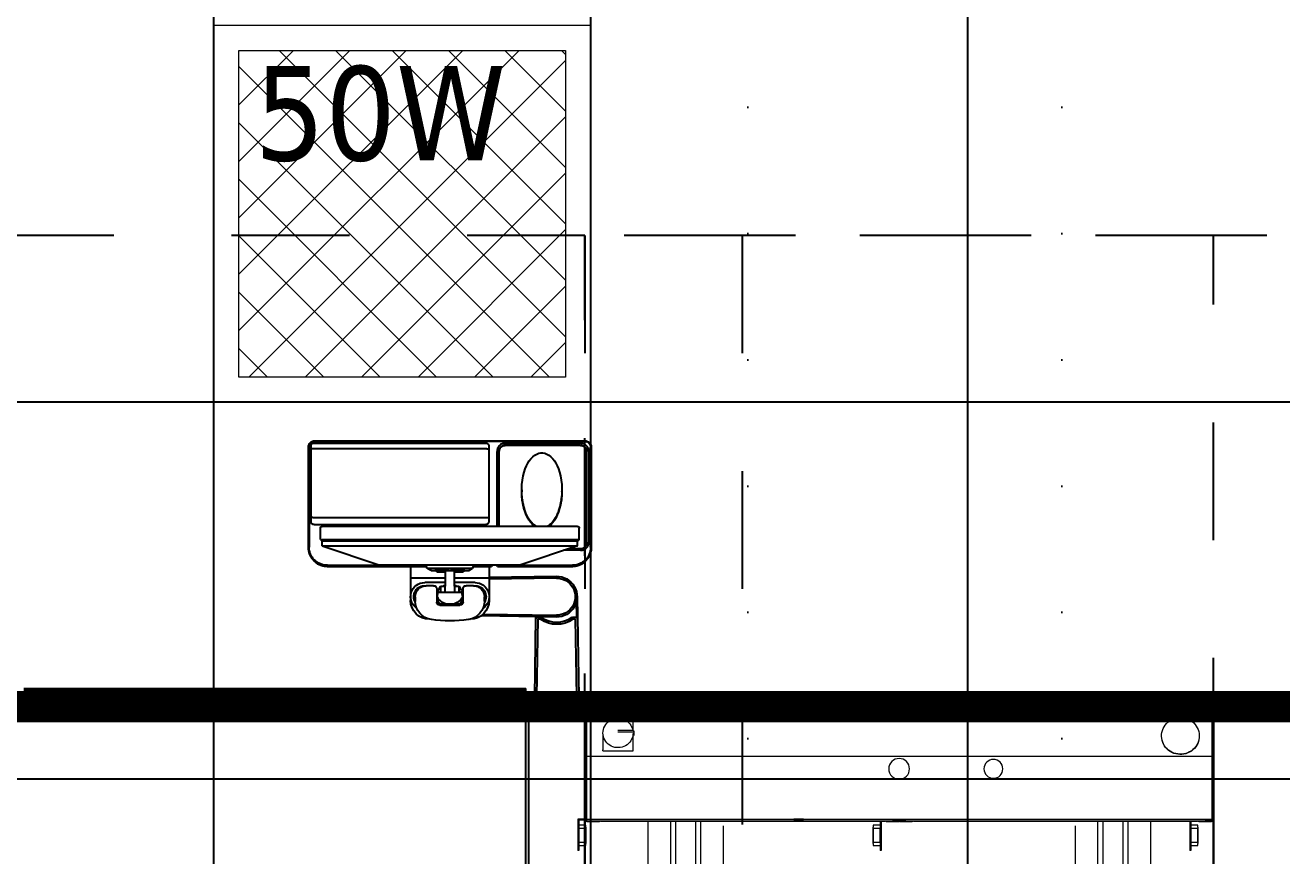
# Model space of a CAD drawing. Header units: centimetres. Extents: x 405564 to 502064, y 46284 to 60634.
# Drawn here: x 456249.7 to 456449.7, y 52690.3 to 52822.5 of the extents above; entities that cross this region are included whole.
import ezdxf
from ezdxf import colors
from ezdxf.entities.mleader import LeaderData, LeaderLine
from ezdxf.math import Vec2, Vec3
from ezdxf.xclip import XClip

# ---------------------------------------------------------------- set-up
doc = ezdxf.new("R2010")
doc.units = ezdxf.units.CM
doc.header["$XCLIPFRAME"] = 0
for name, pattern in [('3+1_3b$0$DASHED', [0.25, 0.125, -0.125]), ('ACAD_ISO07W100', [3, 0, -3]), ('DOT', [0.25, 0, -0.25])]:
    doc.linetypes.add(name, pattern=pattern)
for name, color, linetype in [('---___EB_draft03_cihazlar', 8, 'Continuous'), ('0-KRCN-ASMATAVAN-130426', 8, 'Continuous'), ('AS_DOS_TERAS_UST', 8, 'ACAD_ISO07W100'), ('AS_DUV', 8, 'Continuous'), ('AS_PYZ_BINA', 8, 'Continuous')]:
    doc.layers.add(name, color=color, linetype=linetype)
for name, color, linetype, lineweight in [('0-KRCN-AYDINLATMA-130426', 8, 'Continuous', 9), ('0-KRCN-MİMARİ-220526', 8, 'Continuous', 9), ('OL_Ic', 8, 'Continuous', 9)]:
    doc.layers.add(name, color=color, linetype=linetype, lineweight=lineweight)
doc.styles.add('Normal_ITL', font='swissi.ttf')
doc.styles.add('TAHOMA', font='tahoma.ttf')

# ---------------------------------------------------------------- blocks, each defined once
blk = doc.blocks.new('50W 60x60 cm  SIVA ALTI LED ARMATÜR')
at = {"layer": '0-KRCN-AYDINLATMA-130426'}
h = blk.add_hatch(dxfattribs=at)
h.set_pattern_fill('ANSI37', color=256, scale=0.2)
h.paths.add_polyline_path([(-2.6, 2.594), (2.6, 2.594), (2.6, -2.606), (-2.6, -2.606)])
for points in [[(-3, 2.994), (3, 2.994), (3, -3.007), (-3, -3.007)], [(-2.6, 2.594), (2.6, 2.594), (2.6, -2.606), (-2.6, -2.606)]]:
    blk.add_lwpolyline(points, close=True, dxfattribs=at)
at = {"layer": '0-KRCN-AYDINLATMA-130426', "insert": (-2.35, 2.344), "char_height": 1.5, "attachment_point": 1, "style": 'TAHOMA'}
blk.add_mtext_dynamic_manual_height_columns('{\\fTahoma|b0|i0|c162|p34;50W}', width=1.5, gutter_width=1.25, heights=[0], dxfattribs=at)
blk = doc.blocks.new('G$C27E741DA')
at = {"layer": '0-KRCN-AYDINLATMA-130426', "xscale": 10, "yscale": 10, "zscale": 10}
blk.add_blockref('50W 60x60 cm  SIVA ALTI LED ARMATÜR', (18245.68, 5658.55), dxfattribs=at)
blk = doc.blocks.new('AOI')
at = {"layer": '---___EB_draft03_cihazlar', "linetype": 'Continuous'}
for p, q in [((274947.08, -39787.05), (274947.08, -39866.65)), ((274947.25, -39787.05), (274947.25, -39866.65)), ((274948.04, -39787.05), (274948.04, -39866.65)), ((274948.44, -39787.05), (274948.44, -39866.65)), ((274949.04, -39787.05), (274949.04, -39866.65)), ((274949.44, -39786.95), (274949.44, -39866.75)), ((274907.64, -39833.35), (274907.64, -39876.35)), ((274907.73, -39876.35), (274907.73, -39833.35)), ((274907.98, -39833.25), (274907.98, -39860.55)), ((274920.47, -39832.75), (274908.47, -39832.75)), ((274908.62, -39832.45), (274924.56, -39832.45)), ((274924.57, -39832.35), (274908.63, -39832.35)), ((274908.92, -39860.75), (274908.92, -39833.05)), ((274919.85, -39833.05), (274919.85, -39860.75)), ((274920.97, -39833.25), (274920.97, -39835)), ((274920.96, -39835), (274921.25, -39835)), ((274920.96, -39835.5), (274921.25, -39835.5)), ((274920.97, -39835.5), (274920.97, -39860.55)), ((274921.25, -39875.15), (274921.25, -39834.55)), ((274923.35, -39834.25), (274921.55, -39834.25)), ((274923.35, -39834.25), (274923.55, -39834.45)), ((274923.35, -39834.55), (274923.35, -39875.15)), ((274923.55, -39834.45), (274923.55, -39875.25)), ((274924.35, -39834.55), (274923.55, -39834.55)), ((274924.35, -39834.55), (274927.35, -39843.55)), ((274924.35, -39834.55), (274924.35, -39875.15)), ((274927.45, -39835.35), (274927.45, -39850.99)), ((274927.56, -39851.05), (274927.56, -39835.35)), ((274927.61, -39835.35), (274927.61, -39851.08)), ((274927.35, -39843.55), (274927.35, -39866.15)), ((274927.61, -39848.6), (274933.04, -39848.6)), ((274929.44, -39848.6), (274929.44, -39854.1)), ((274932.44, -39849.35), (274933.13, -39849.35)), ((274927.91, -39851.25), (274927.35, -39850.93)), ((274928.25, -39851.85), (274927.91, -39851.25)), ((274927.91, -39851.25), (274927.91, -39858.45)), ((274928.25, -39851.85), (274928.25, -39857.85)), ((274930.19, -39854.1), (274930.19, -39850.85)), ((274930.69, -39852.25), (274930.69, -39851.1)), ((274928.28, -39852.48), (274928.25, -39852.46)), ((274928.48, -39852.82), (274928.28, -39852.48)), ((274928.28, -39854.75), (274928.28, -39852.48)), ((274928.48, -39852.82), (274928.48, -39854.07)), ((274931.5, -39852.99), (274930.75, -39853.37)), ((274930.75, -39853.37), (274930.75, -39854.1)), ((274930.75, -39853.37), (274931.72, -39853.37)), ((274931.19, -39852.75), (274933.29, -39852.75)), ((274931.72, -39853.1), (274931.5, -39852.99)), ((274932.44, -39852.85), (274931.72, -39852.99)), ((274931.72, -39852.99), (274931.72, -39856.71)), ((274933.64, -39856.45), (274933.64, -39853.25)), ((274933.79, -39853.25), (274933.79, -39856.45)), ((274928.25, -39854.75), (274928.28, -39854.75)), ((274928.28, -39854.95), (274928.25, -39854.95)), ((274928.28, -39854.07), (274928.48, -39854.07)), ((274928.28, -39854.1), (274930.75, -39854.1)), ((274928.28, -39857.22), (274928.28, -39854.95)), ((274930.75, -39855.6), (274928.28, -39855.6)), ((274928.48, -39855.62), (274928.28, -39855.62)), ((274928.48, -39855.62), (274928.48, -39856.88)), ((274929.44, -39855.6), (274929.44, -39861.1)), ((274930.19, -39858.85), (274930.19, -39855.6)), ((274931.72, -39854.12), (274930.75, -39854.12)), ((274930.75, -39855.57), (274931.72, -39855.57)), ((274930.75, -39855.6), (274930.75, -39856.32)), ((274928.25, -39857.85), (274927.91, -39858.45)), ((274928.28, -39857.22), (274928.25, -39857.24)), ((274928.48, -39856.88), (274928.28, -39857.22)), ((274930.69, -39858.6), (274930.69, -39857.45)), ((274930.75, -39856.32), (274931.5, -39856.71)), ((274931.72, -39856.32), (274930.75, -39856.32)), ((274933.29, -39856.95), (274931.19, -39856.95)), ((274931.5, -39856.71), (274931.72, -39856.6)), ((274931.72, -39856.71), (274932.44, -39856.85)), ((274927.91, -39858.45), (274927.35, -39858.77)), ((274927.45, -39858.71), (274927.45, -39861.5)), ((274927.56, -39861.45), (274927.56, -39858.64)), ((274927.61, -39858.61), (274927.61, -39861.45)), ((274935.69, -39871.8), (274935.51, -39859.79)), ((274936.04, -39858.03), (274936.04, -39858.1)), ((274908.47, -39861.05), (274920.47, -39861.05)), ((274927.45, -39861.5), (274927.35, -39861.5)), ((274927.35, -39861.55), (274927.46, -39861.55)), ((274927.5, -39861.54), (274927.45, -39861.5)), ((274927.52, -39861.55), (274927.5, -39861.55)), ((274927.61, -39861.1), (274933.04, -39861.1)), ((274929.35, -39861.1), (274929.19, -39871.8)), ((274929.49, -39871.81), (274929.65, -39861.1)), ((274933.13, -39860.35), (274932.44, -39860.35)), ((274935.22, -39860.15), (274935.39, -39871.81)), ((274908.03, -39863.65), (274908.03, -39875.65)), ((274908.35, -39875.65), (274908.35, -39863.65)), ((274908.37, -39875.65), (274908.37, -39863.65)), ((274921.25, -39862.35), (274909.32, -39862.35)), ((274909.35, -39862.65), (274921.25, -39862.65)), ((274927.46, -39862.35), (274927.35, -39862.35)), ((274927.35, -39862.4), (274927.45, -39862.4)), ((274927.45, -39862.4), (274927.5, -39862.36)), ((274927.45, -39862.4), (274927.45, -39874.35)), ((274927.52, -39862.35), (274927.5, -39862.35)), ((274927.56, -39874.35), (274927.56, -39862.45)), ((274927.61, -39862.45), (274927.61, -39874.35)), ((274915.42, -39866.28), (274915.62, -39866.28)), ((274915.62, -39866.28), (274915.73, -39866.28)), ((274917.77, -39866.49), (274917.11, -39866.38)), ((274917.18, -39866.42), (274917.18, -39866.42)), ((274917.18, -39866.42), (274917.25, -39866.42)), ((274917.25, -39866.42), (274917.26, -39866.42)), ((274917.26, -39866.4), (274917.26, -39866.4)), ((274924.35, -39875.15), (274927.35, -39866.15)), ((274947.08, -39866.65), (274947.08, -39866.95)), ((274948.04, -39866.65), (274947.08, -39866.65)), ((274948.04, -39866.65), (274947.08, -39866.65)), ((274948.04, -39866.95), (274947.08, -39866.95)), ((274947.25, -39866.65), (274947.25, -39866.95)), ((274948.04, -39866.65), (274948.04, -39866.95)), ((274948.04, -39866.65), (274949.04, -39866.65)), ((274949.04, -39866.95), (274948.04, -39866.95)), ((274949.44, -39866.65), (274948.44, -39866.65)), ((274949.39, -39867.85), (274948.94, -39867.85)), ((274949.04, -39866.65), (274949.04, -39866.95)), ((274949.44, -39866.65), (274949.04, -39866.65)), ((274949.44, -39866.95), (274949.04, -39866.95)), ((274949.44, -39867.9), (274949.39, -39867.85)), ((274949.39, -39867.85), (274949.39, -39875.85)), ((274949.44, -39866.75), (274949.44, -39866.95)), ((274949.44, -39867.55), (274949.44, -39876.15)), ((274949.62, -39866.95), (274949.64, -39866.95)), ((275002.74, -39866.95), (274949.64, -39866.95)), ((274949.64, -39867.35), (275075.74, -39867.35)), ((274948.42, -39868.35), (274935.64, -39868.55)), ((274935.64, -39868.65), (274935.79, -39868.65)), ((274935.72, -39868.84), (274935.72, -39869.29)), ((274936.02, -39868.84), (274948.34, -39868.65)), ((274936.02, -39869.29), (274936.02, -39868.84)), ((274948.34, -39868.55), (274948.39, -39868.5)), ((274948.34, -39869.65), (274948.34, -39868.55)), ((274948.34, -39869.65), (274948.39, -39869.7)), ((274948.39, -39869.7), (274948.39, -39868.5)), ((274948.44, -39868.5), (274948.39, -39868.5)), ((274948.44, -39869.7), (274948.39, -39869.7)), ((274948.42, -39868.35), (274948.44, -39868.37)), ((274948.42, -39868.35), (274948.42, -39868.5)), ((274948.42, -39869.7), (274948.42, -39874)), ((274948.44, -39875.35), (274948.44, -39868.35)), ((274915.42, -39872.68), (274915.62, -39872.68)), ((274915.72, -39872.68), (274915.62, -39872.68)), ((274915.72, -39872.68), (274916.39, -39872.65)), ((274916.39, -39872.65), (274917.11, -39872.58)), ((274917.25, -39872.54), (274917.18, -39872.54)), ((274917.18, -39872.54), (274917.18, -39872.54)), ((274917.26, -39872.54), (274917.25, -39872.54)), ((274917.26, -39872.56), (274917.26, -39872.56)), ((274924.79, -39873.83), (274924.79, -39875.65)), ((274925.06, -39875.65), (274925.06, -39873.01)), ((274948.34, -39874.05), (274948.39, -39874)), ((274948.44, -39874), (274948.39, -39874)), ((274948.39, -39875.2), (274948.39, -39874)), ((274923.35, -39875.45), (274921.55, -39875.45)), ((274923.35, -39875.45), (274923.55, -39875.25)), ((274924.35, -39875.15), (274923.55, -39875.15)), ((274932.39, -39875.1), (274948.42, -39875.35)), ((274935.79, -39875.05), (274933.15, -39875.01)), ((274935.72, -39874.41), (274935.72, -39874.86)), ((274936.02, -39874.86), (274936.02, -39874.41)), ((274948.34, -39875.05), (274936.02, -39874.86)), ((274948.34, -39875.15), (274948.34, -39874.05)), ((274948.34, -39875.15), (274948.39, -39875.2)), ((274948.44, -39875.2), (274948.39, -39875.2)), ((274948.42, -39875.2), (274948.42, -39875.35)), ((274948.44, -39875.33), (274948.42, -39875.35)), ((274948.94, -39875.85), (274949.39, -39875.85)), ((274949.44, -39875.8), (274949.39, -39875.85)), ((274924.56, -39877.25), (274908.62, -39877.25)), ((274908.63, -39877.35), (274924.57, -39877.35)), ((274909.32, -39876.95), (274923.77, -39876.95)), ((274923.79, -39876.65), (274909.35, -39876.65)), ((275075.74, -39876.35), (274949.64, -39876.35))]:
    blk.add_line(p, q, dxfattribs=at)
at = {"layer": '---___EB_draft03_cihazlar', "color": 1, "const_width": 5}
blk.add_lwpolyline([(274949.94, -39876.35), (274949.94, -39766.35)], dxfattribs=at)
at = {"layer": '---___EB_draft03_cihazlar', "color": 1, "linetype": '3+1_3b$0$DASHED', "ltscale": 150}
blk.add_lwpolyline([(274874.94, -39766.35), (275150.94, -39766.35), (275150.94, -39876.35), (274874.94, -39876.35)], close=True, dxfattribs=at)
at = {"layer": '---___EB_draft03_cihazlar', "color": 1}
blk.add_lwpolyline([(274949.94, -39766.35), (275075.94, -39766.35), (275075.94, -39876.35), (274949.94, -39876.35), (274949.94, -39766.35)], dxfattribs=at)
at = {"layer": '---___EB_draft03_cihazlar', "linetype": 'Continuous'}
for points in [[(274908.47, -39832.75), (274908.41, -39832.75), (274908.29, -39832.79), (274908.18, -39832.85), (274908.08, -39832.94), (274908.02, -39833.05), (274907.98, -39833.18), (274907.98, -39833.25)], [(274907.98, -39860.55), (274907.98, -39860.62), (274908.02, -39860.74), (274908.08, -39860.85), (274908.17, -39860.94), (274908.28, -39861.01), (274908.4, -39861.04), (274908.47, -39861.05)], [(274915.42, -39866.28), (274914.61, -39866.31), (274913.87, -39866.39), (274913.22, -39866.51), (274912.63, -39866.66), (274912.11, -39866.83), (274911.63, -39867.03), (274911.21, -39867.24), (274910.82, -39867.48), (274910.48, -39867.74), (274910.18, -39868.03), (274909.93, -39868.35), (274909.74, -39868.67), (274909.61, -39868.99), (274909.55, -39869.32), (274909.55, -39869.64), (274909.61, -39869.96), (274909.74, -39870.29), (274909.92, -39870.61), (274910.18, -39870.93), (274910.48, -39871.22), (274910.82, -39871.48), (274911.2, -39871.72), (274911.63, -39871.93), (274912.1, -39872.13), (274912.63, -39872.3), (274913.22, -39872.45), (274913.88, -39872.57), (274914.61, -39872.65), (274915.42, -39872.68)], [(274917.11, -39866.38), (274916.39, -39866.31), (274915.73, -39866.28)], [(274921.25, -39868.42), (274921.19, -39868.32), (274920.93, -39868.01), (274920.61, -39867.72), (274920.25, -39867.46), (274919.85, -39867.22), (274919.4, -39867), (274918.91, -39866.81), (274918.36, -39866.64), (274917.77, -39866.49)], [(274917.11, -39872.58), (274917.77, -39872.46), (274918.36, -39872.32), (274918.91, -39872.15), (274919.4, -39871.95), (274919.85, -39871.74), (274920.26, -39871.5), (274920.61, -39871.23), (274920.93, -39870.95), (274921.19, -39870.64), (274921.25, -39870.54)]]:
    blk.add_lwpolyline(points, dxfattribs=at)
for centre, radius, start, end in [((274908.63, -39833.33), 0.984, 90.0005, 91.2595), ((274920.47, -39833.25), 0.497, 0.0004, 1.04), ((274921.55, -39834.55), 0.3, 90, 180), ((274932.44, -39850.85), 2.25, 34.0798, 180), ((274932.44, -39850.85), 1.75, 58.069, 185.1091), ((274932.44, -39851.1), 1.75, 90, 180), ((274932.44, -39850.85), 1.7, 61.474, 172.6901), ((274933.04, -39851.6), 3, 0, 90), ((274933.13, -39852.35), 3, 8.4565, 90), ((274916.31, -39854.85), 20, 351.5435, 8.4565), ((274932.44, -39854.85), 2, 147.681, 157.9587), ((274931.19, -39852.25), 0.5, 180, 270), ((274932.44, -39854.85), 2, 53.1301, 115.0305), ((274931.47, -39854.85), 2.23, 12.1655, 64.0094), ((274933.29, -39853.25), 0.5, 0, 90), ((274932.44, -39854.85), 2, 202.0428, 212.3171), ((274931.47, -39854.85), 2.23, 295.9906, 347.8345), ((274931.19, -39857.45), 0.5, 90, 180), ((274932.44, -39854.85), 2, 244.9726, 306.8699), ((274933.13, -39857.35), 3, 270, 351.5435), ((274933.29, -39856.45), 0.5, 270, 0), ((274932.44, -39858.85), 2.25, 180, 325.9146), ((274932.44, -39858.6), 1.75, 180, 270), ((274932.44, -39858.85), 1.75, 175.0519, 301.8838), ((274932.44, -39858.85), 1.7, 187.2287, 298.6076), ((274933.04, -39858.1), 3, 270, 0), ((274920.47, -39860.55), 0.497, 358.9604, 359.9996), ((274915.42, -39877.43), 11.15, 82.4855, 90.0033), ((274915.62, -39877.31), 11.03, 83.4158, 89.4113), ((274915.67, -39876.8), 10.52, 81.7369, 83.3731), ((274915.7, -39876.61), 10.33, 81.3064, 81.7323), ((274918.75, -39869.99), 2.87, 40.909, 45.5049), ((274948.94, -39868.35), 0.5, 90, 180), ((274949.64, -39866.75), 0.2, 180, 270), ((274949.62, -39866.74), 0.21, 209.427, 270), ((274949.64, -39867.55), 0.2, 90, 180), ((274936.02, -39868.84), 0.3, 90.8938, 180), ((274936.02, -39869.29), 0.3, 180, 215.5472), ((274932.44, -39871.85), 4.1, 324.4528, 35.5472), ((274932.44, -39871.85), 4.4, 324.4528, 35.5472), ((274918.75, -39868.97), 2.87, 314.4951, 319.0905), ((274932.44, -39871.85), 3.25, 179.1574, 0.8426), ((274932.44, -39871.85), 2.95, 179.1574, 0.8426), ((274915.43, -39861.6), 11.08, 269.974, 277.5372), ((274915.62, -39861.74), 10.94, 270.5156, 276.6104), ((274915.68, -39862.21), 10.47, 276.6232, 278.3937), ((274915.7, -39862.36), 10.32, 278.3956, 278.6957), ((274921.55, -39875.15), 0.3, 180, 270), ((274936.02, -39874.41), 0.3, 144.4528, 180), ((274936.02, -39874.86), 0.3, 180, 269.1062), ((274948.94, -39875.35), 0.5, 180, 270), ((274923.79, -39875.67), 0.983, 270.0003, 271.0009), ((274924.57, -39874.39), 2.96, 270.0003, 271.0034), ((274949.64, -39876.15), 0.2, 180, 270)]:
    blk.add_arc(centre, radius, start, end, dxfattribs=at)
for centre, major_axis, ratio, start_param, end_param in [((274923.65, -39834.55), (0, 0.3), 1, 0.785398, 1.570796), ((274927.45, -39861.45), (-0.0737, 0.0737), 0.916331, -3.883358, -3.459327), ((274927.45, -39861.45), (0.108, 0), 0.923062, -1.146765, 0), ((274927.53, -39861.45), (0.0737, 0.0737), 0.916331, -2.399828, -1.975797), ((274927.52, -39861.45), (0, 0.1), 0.909039, -2.717562, -1.570796), ((274927.45, -39862.45), (0.0737, 0.0737), 0.916331, 0.317734, 0.741765), ((274927.45, -39862.45), (0.108, 0), 0.923062, 0, 1.146765), ((274927.53, -39862.45), (-0.0737, 0.0737), 0.916331, -1.165796, -0.741765), ((274927.52, -39862.45), (0, 0.1), 0.909039, -1.570796, -0.424031), ((274915.52, -39869.48), (5.98, 0), 0.535371, 1.275628, 1.325577), ((274915.51, -39869.48), (5.98, 0), 0.535371, 0.498535, 1.273422), ((274915.52, -39869.48), (5.98, 0), 0.535371, 0.440849, 1.274202), ((274915.51, -39869.48), (5.98, 0), 0.535371, -1.273422, -0.498533), ((274915.52, -39869.48), (5.98, 0), 0.535371, -1.169195, -0.440854), ((274915.52, -39869.48), (5.98, 0), 0.535371, -1.325577, -1.275588), ((274923.65, -39875.15), (0, 0.3), 1, -4.712389, -3.926991)]:
    blk.add_ellipse(centre, major_axis=major_axis, ratio=ratio, start_param=start_param, end_param=end_param, dxfattribs=at)
for points, knots in [([(274908.61, -39832.35), (274908.48, -39832.35), (274908.23, -39832.41), (274907.9, -39832.63), (274907.69, -39832.96), (274907.64, -39833.22), (274907.64, -39833.35)], [0, 0, 0, 0, 0.249602, 0.4994, 0.749555, 1, 1, 1, 1]), ([(274908.62, -39832.45), (274908.51, -39832.45), (274908.27, -39832.5), (274907.97, -39832.7), (274907.77, -39833), (274907.73, -39833.23), (274907.73, -39833.35)], [0, 0, 0, 0, 0.249581, 0.499377, 0.749539, 1, 1, 1, 1]), ([(274908.92, -39833.05), (274908.92, -39833.01), (274908.92, -39832.96), (274908.93, -39832.88), (274908.94, -39832.84), (274908.95, -39832.8), (274908.96, -39832.77), (274908.98, -39832.75), (274908.99, -39832.75)], [0, 0, 0, 0, 0.361649, 0.525795, 0.670939, 0.79255, 0.887524, 1, 1, 1, 1]), ([(274919.85, -39833.05), (274919.85, -39833.03), (274919.85, -39832.99), (274919.85, -39832.94), (274919.85, -39832.88), (274919.85, -39832.85), (274919.85, -39832.82), (274919.85, -39832.8), (274919.85, -39832.79), (274919.85, -39832.77), (274919.85, -39832.76), (274919.85, -39832.76), (274919.84, -39832.75), (274919.84, -39832.75), (274919.84, -39832.75), (274919.84, -39832.75)], [0, 0, 0, 0, 0.195607, 0.383892, 0.556877, 0.708132, 0.773835, 0.832039, 0.882194, 0.923894, 0.956743, 0.980425, 0.994806, 0.998504, 1, 1, 1, 1]), ([(274920.97, -39833.24), (274920.97, -39833.18), (274920.94, -39833.05), (274920.83, -39832.88), (274920.66, -39832.78), (274920.53, -39832.75), (274920.47, -39832.75)], [0, 0, 0, 0, 0.250162, 0.500186, 0.750109, 1, 1, 1, 1]), ([(274927.45, -39835.35), (274927.45, -39835.16), (274927.42, -39834.78), (274927.25, -39834.23), (274926.98, -39833.73), (274926.62, -39833.29), (274926.18, -39832.92), (274925.68, -39832.65), (274925.13, -39832.49), (274924.75, -39832.45), (274924.56, -39832.45)], [0, 0, 0, 0, 0.125234, 0.250433, 0.375565, 0.500611, 0.625564, 0.750431, 0.875233, 1, 1, 1, 1]), ([(274927.56, -39835.35), (274927.56, -39835.15), (274927.52, -39834.76), (274927.35, -39834.19), (274927.07, -39833.67), (274926.7, -39833.21), (274926.24, -39832.84), (274925.72, -39832.56), (274925.16, -39832.39), (274924.77, -39832.35), (274924.57, -39832.35)], [0, 0, 0, 0, 0.125234, 0.250432, 0.375564, 0.500611, 0.625564, 0.750432, 0.875234, 1, 1, 1, 1]), ([(274924.62, -39832.35), (274924.82, -39832.35), (274925.21, -39832.39), (274925.78, -39832.56), (274926.3, -39832.84), (274926.75, -39833.21), (274927.13, -39833.67), (274927.4, -39834.19), (274927.57, -39834.76), (274927.61, -39835.15), (274927.61, -39835.35)], [0, 0, 0, 0, 0.124766, 0.249568, 0.374436, 0.499389, 0.624436, 0.749568, 0.874766, 1, 1, 1, 1]), ([(274920.96, -39835), (274920.95, -39835), (274920.95, -39835.01), (274920.94, -39835.02), (274920.94, -39835.04), (274920.94, -39835.07), (274920.93, -39835.11), (274920.93, -39835.17), (274920.93, -39835.22), (274920.93, -39835.25)], [0, 0, 0, 0, 0.028587, 0.088163, 0.180861, 0.304197, 0.453649, 0.62381, 1, 1, 1, 1]), ([(274920.93, -39835.25), (274920.93, -39835.28), (274920.93, -39835.33), (274920.93, -39835.39), (274920.94, -39835.42), (274920.94, -39835.45), (274920.94, -39835.48), (274920.95, -39835.49), (274920.95, -39835.5), (274920.96, -39835.5)], [0, 0, 0, 0, 0.37619, 0.546351, 0.695803, 0.819139, 0.911837, 0.971413, 1, 1, 1, 1]), ([(274908.92, -39860.75), (274908.92, -39860.79), (274908.92, -39860.84), (274908.93, -39860.91), (274908.94, -39860.96), (274908.95, -39861), (274908.96, -39861.03), (274908.98, -39861.05), (274908.99, -39861.05)], [0, 0, 0, 0, 0.361649, 0.525795, 0.670939, 0.79255, 0.887524, 1, 1, 1, 1]), ([(274919.85, -39860.75), (274919.85, -39860.77), (274919.85, -39860.81), (274919.85, -39860.86), (274919.85, -39860.91), (274919.85, -39860.95), (274919.85, -39860.98), (274919.85, -39861), (274919.85, -39861.01), (274919.85, -39861.03), (274919.85, -39861.04), (274919.85, -39861.04), (274919.84, -39861.05), (274919.84, -39861.05), (274919.84, -39861.05), (274919.84, -39861.05)], [0, 0, 0, 0, 0.195607, 0.383892, 0.556877, 0.708132, 0.773835, 0.832039, 0.882194, 0.923894, 0.956743, 0.980425, 0.994806, 0.998504, 1, 1, 1, 1]), ([(274920.47, -39861.05), (274920.53, -39861.05), (274920.66, -39861.02), (274920.83, -39860.92), (274920.94, -39860.75), (274920.97, -39860.62), (274920.97, -39860.56)], [0, 0, 0, 0, 0.24989, 0.499814, 0.749839, 1, 1, 1, 1]), ([(274908.03, -39863.65), (274908.03, -39863.48), (274908.09, -39863.14), (274908.38, -39862.71), (274908.81, -39862.42), (274909.15, -39862.35), (274909.32, -39862.35)], [0, 0, 0, 0, 0.250461, 0.500623, 0.750419, 1, 1, 1, 1]), ([(274908.35, -39863.65), (274908.35, -39863.52), (274908.4, -39863.26), (274908.63, -39862.92), (274908.96, -39862.7), (274909.22, -39862.65), (274909.35, -39862.65)], [0, 0, 0, 0, 0.250459, 0.500623, 0.750422, 1, 1, 1, 1]), ([(274909.35, -39862.65), (274909.22, -39862.65), (274908.96, -39862.71), (274908.64, -39862.93), (274908.42, -39863.26), (274908.37, -39863.52), (274908.37, -39863.65)], [0, 0, 0, 0, 0.249601, 0.499396, 0.74955, 1, 1, 1, 1]), ([(274916.97, -39866.38), (274916.98, -39866.38), (274917, -39866.39), (274917.01, -39866.41), (274917.01, -39866.42)], [0, 0, 0, 0, 0.499388, 1, 1, 1, 1]), ([(274917.26, -39866.4), (274917.49, -39866.44), (274917.93, -39866.52), (274918.57, -39866.69), (274919.16, -39866.89), (274919.71, -39867.14), (274920.2, -39867.41), (274920.74, -39867.8), (274921.08, -39868.16), (274921.25, -39868.42)], [0, 0, 0, 0, 0.149006, 0.293022, 0.430805, 0.56131, 0.683752, 0.797695, 1, 1, 1, 1]), ([(274920.92, -39868.11), (274921.02, -39868.22), (274921.13, -39868.38), (274921.23, -39868.54), (274921.25, -39868.59)], [0, 0, 0, 0, 0.749745, 1, 1, 1, 1]), ([(274921.25, -39868.61), (274921.23, -39868.56), (274921.13, -39868.39), (274921.01, -39868.23), (274920.92, -39868.12)], [0, 0, 0, 0, 0.250271, 1, 1, 1, 1]), ([(274921.25, -39870.55), (274921.08, -39870.8), (274920.74, -39871.16), (274920.19, -39871.55), (274919.71, -39871.82), (274919.16, -39872.07), (274918.56, -39872.27), (274917.93, -39872.44), (274917.49, -39872.52), (274917.26, -39872.56)], [0, 0, 0, 0, 0.202391, 0.31636, 0.43881, 0.569307, 0.707066, 0.851043, 1, 1, 1, 1]), ([(274920.92, -39870.84), (274920.95, -39870.8), (274921.08, -39870.65), (274921.18, -39870.48), (274921.25, -39870.35)], [0, 0, 0, 0, 0.250193, 1, 1, 1, 1]), ([(274921.25, -39870.37), (274921.23, -39870.41), (274921.13, -39870.58), (274921.02, -39870.74), (274920.92, -39870.85)], [0, 0, 0, 0, 0.250255, 1, 1, 1, 1]), ([(274917.01, -39872.53), (274917.01, -39872.55), (274917, -39872.57), (274916.98, -39872.58), (274916.97, -39872.58)], [0, 0, 0, 0, 0.500612, 1, 1, 1, 1]), ([(274909.32, -39876.95), (274909.15, -39876.95), (274908.81, -39876.88), (274908.38, -39876.59), (274908.09, -39876.16), (274908.03, -39875.82), (274908.03, -39875.65)], [0, 0, 0, 0, 0.249581, 0.499377, 0.749539, 1, 1, 1, 1]), ([(274909.35, -39876.65), (274909.22, -39876.65), (274908.96, -39876.6), (274908.63, -39876.37), (274908.4, -39876.04), (274908.35, -39875.78), (274908.35, -39875.65)], [0, 0, 0, 0, 0.249578, 0.499377, 0.749541, 1, 1, 1, 1]), ([(274908.37, -39875.65), (274908.37, -39875.78), (274908.42, -39876.04), (274908.64, -39876.37), (274908.96, -39876.59), (274909.22, -39876.65), (274909.35, -39876.65)], [0, 0, 0, 0, 0.25045, 0.500604, 0.750399, 1, 1, 1, 1]), ([(274925.06, -39875.65), (274925.06, -39875.82), (274924.99, -39876.16), (274924.71, -39876.59), (274924.28, -39876.88), (274923.94, -39876.95), (274923.77, -39876.95)], [0, 0, 0, 0, 0.250461, 0.500623, 0.750419, 1, 1, 1, 1]), ([(274924.79, -39875.65), (274924.79, -39875.78), (274924.74, -39876.04), (274924.52, -39876.37), (274924.2, -39876.59), (274923.94, -39876.65), (274923.81, -39876.65)], [0, 0, 0, 0, 0.250448, 0.500604, 0.750402, 1, 1, 1, 1]), ([(274924.56, -39877.25), (274924.75, -39877.25), (274925.13, -39877.21), (274925.68, -39877.05), (274926.18, -39876.78), (274926.62, -39876.41), (274926.98, -39875.97), (274927.25, -39875.47), (274927.42, -39874.92), (274927.45, -39874.54), (274927.45, -39874.35)], [0, 0, 0, 0, 0.124767, 0.249569, 0.374436, 0.499389, 0.624435, 0.749567, 0.874766, 1, 1, 1, 1]), ([(274927.61, -39874.35), (274927.61, -39874.55), (274927.57, -39874.94), (274927.4, -39875.5), (274927.13, -39876.03), (274926.75, -39876.48), (274926.3, -39876.86), (274925.78, -39877.14), (274925.21, -39877.31), (274924.82, -39877.35), (274924.62, -39877.35)], [0, 0, 0, 0, 0.125234, 0.250432, 0.375564, 0.500611, 0.625564, 0.750432, 0.875234, 1, 1, 1, 1]), ([(274924.62, -39877.35), (274924.82, -39877.35), (274925.2, -39877.3), (274925.76, -39877.12), (274926.27, -39876.84), (274926.72, -39876.47), (274927.08, -39876.01), (274927.36, -39875.49), (274927.52, -39874.93), (274927.56, -39874.54), (274927.56, -39874.35)], [0, 0, 0, 0, 0.124782, 0.249579, 0.374448, 0.499401, 0.624447, 0.749576, 0.874771, 1, 1, 1, 1]), ([(274907.64, -39876.35), (274907.64, -39876.48), (274907.69, -39876.74), (274907.91, -39877.07), (274908.24, -39877.3), (274908.5, -39877.35), (274908.63, -39877.35)], [0, 0, 0, 0, 0.250459, 0.500623, 0.750422, 1, 1, 1, 1]), ([(274907.73, -39876.35), (274907.73, -39876.47), (274907.77, -39876.7), (274907.97, -39877), (274908.27, -39877.2), (274908.51, -39877.25), (274908.62, -39877.25)], [0, 0, 0, 0, 0.250461, 0.500623, 0.750419, 1, 1, 1, 1])]:
    blk.add_open_spline(points, degree=3, knots=knots, dxfattribs=at)
blk = doc.blocks.new('RejectConveyor1M')
at = {"layer": '---___EB_draft03_cihazlar', "linetype": 'Continuous', "lineweight": 15}
for p, q in [((277156.19, -39727.5), (277156.19, -39729.5)), ((277156.31, -39727.5), (277156.19, -39727.5)), ((277156.31, -39728.5), (277156.31, -39727.5)), ((277156.31, -39727.5), (277156.31, -39728.5)), ((277156.61, -39727.5), (277156.31, -39727.5)), ((277156.61, -39727.45), (277156.46, -39727.45)), ((277156.46, -39727.45), (277156.46, -39727.5)), ((277156.71, -39727.25), (277156.61, -39727.25)), ((277156.61, -39727.45), (277156.61, -39727.25)), ((277156.61, -39826.95), (277156.61, -39727.45)), ((277156.71, -39727.45), (277156.61, -39727.45)), ((277162.1, -39727.25), (277156.71, -39727.25)), ((277158.36, -39727.45), (277156.71, -39727.45)), ((277166.6, -39727.45), (277156.71, -39727.45)), ((277166.6, -39727.45), (277159.64, -39727.45)), ((277166.6, -39727.25), (277162.51, -39727.25)), ((277166.6, -39727.45), (277166.6, -39727.25)), ((277172.98, -39727.25), (277166.6, -39727.25)), ((277166.6, -39826.95), (277166.6, -39727.45)), ((277172.98, -39727.45), (277166.6, -39727.45)), ((277174.51, -39727.25), (277172.98, -39727.25)), ((277174.51, -39727.45), (277172.98, -39727.45)), ((277174.51, -39727.45), (277174.51, -39727.25)), ((277174.51, -39826.95), (277174.51, -39727.45)), ((277152.43, -39730.8), (277152.43, -39729.65)), ((277152.43, -39729.65), (277152.73, -39729.65)), ((277155.33, -39729.65), (277152.73, -39729.65)), ((277152.88, -39729.72), (277152.88, -39730.72)), ((277155.18, -39729.72), (277152.88, -39729.72)), ((277155.18, -39730.72), (277155.18, -39729.72)), ((277155.33, -39729.65), (277155.63, -39729.65)), ((277155.63, -39729.65), (277155.63, -39730.8)), ((277156.19, -39729.5), (277156.31, -39729.5)), ((277156.24, -39729.72), (277156.24, -39774.92)), ((277156.24, -39729.72), (277156.29, -39729.72)), ((277156.29, -39729.72), (277156.29, -39774.92)), ((277156.29, -39729.72), (277156.31, -39729.72)), ((277156.31, -39729.82), (277156.29, -39729.82)), ((277156.31, -39776.15), (277156.31, -39728.5)), ((277151.61, -39730.8), (277151.61, -39730.95)), ((277151.91, -39730.8), (277151.61, -39730.8)), ((277151.91, -39730.95), (277151.61, -39730.95)), ((277156.24, -39730.8), (277151.91, -39730.8)), ((277156.24, -39730.95), (277151.91, -39730.95)), ((277152.88, -39730.72), (277155.18, -39730.72)), ((277156.24, -39737.2), (277110.98, -39737.2)), ((277156.24, -39740.79), (277110.98, -39740.79)), ((277156.24, -39741.61), (277110.98, -39741.61)), ((277156.24, -39744.79), (277110.98, -39744.79)), ((277156.24, -39745.61), (277110.98, -39745.61)), ((277155.51, -39749.2), (277111.71, -39749.2)), ((277156.19, -39775.15), (277156.19, -39777.15)), ((277156.31, -39775.15), (277156.19, -39775.15)), ((277156.24, -39774.92), (277156.29, -39774.92)), ((277156.29, -39774.82), (277156.31, -39774.82)), ((277156.31, -39774.92), (277156.29, -39774.92)), ((277156.19, -39777.15), (277156.31, -39777.15)), ((277156.19, -39777.25), (277156.19, -39779.25)), ((277156.31, -39777.25), (277156.19, -39777.25)), ((277156.31, -39776.14), (277156.31, -39777.15)), ((277156.31, -39777.15), (277156.31, -39776.15)), ((277156.31, -39777.15), (277156.61, -39777.15)), ((277156.31, -39778.25), (277156.31, -39777.25)), ((277156.31, -39777.25), (277156.31, -39778.25)), ((277156.61, -39777.25), (277156.31, -39777.25)), ((277156.46, -39777.15), (277156.46, -39777.25)), ((277156.19, -39779.25), (277156.31, -39779.25)), ((277156.24, -39779.47), (277156.29, -39779.47)), ((277156.24, -39779.47), (277156.24, -39824.67)), ((277156.29, -39779.47), (277156.29, -39824.67)), ((277156.29, -39779.47), (277156.31, -39779.47)), ((277156.31, -39779.57), (277156.29, -39779.57)), ((277156.31, -39825.9), (277156.31, -39778.25)), ((277151.61, -39780.05), (277151.61, -39780.2)), ((277151.91, -39780.05), (277151.61, -39780.05)), ((277151.91, -39780.2), (277151.61, -39780.2)), ((277156.24, -39780.05), (277151.91, -39780.05)), ((277156.24, -39780.2), (277151.91, -39780.2)), ((277152.43, -39781.35), (277152.43, -39780.2)), ((277152.73, -39781.35), (277152.43, -39781.35)), ((277152.73, -39781.35), (277155.33, -39781.35)), ((277152.88, -39780.27), (277152.88, -39781.27)), ((277155.18, -39780.27), (277152.88, -39780.27)), ((277152.88, -39781.27), (277155.18, -39781.27)), ((277155.18, -39781.27), (277155.18, -39780.27)), ((277155.63, -39781.35), (277155.33, -39781.35)), ((277155.63, -39780.2), (277155.63, -39781.35)), ((277155.51, -39805.2), (277111.71, -39805.2)), ((277156.24, -39808.79), (277110.98, -39808.79)), ((277156.24, -39809.61), (277110.98, -39809.61)), ((277156.24, -39812.79), (277110.98, -39812.79)), ((277156.24, -39813.61), (277110.98, -39813.61)), ((277156.24, -39817.2), (277110.98, -39817.2)), ((277167.47, -39819.55), (277167.63, -39819.55)), ((277167.47, -39824.35), (277167.47, -39819.55)), ((277167.63, -39819.55), (277169.82, -39819.55)), ((277169.82, -39819.55), (277170.17, -39819.55)), ((277170.62, -39819.44), (277169.96, -39819.44)), ((277170.47, -39819.6), (277170.47, -39821.95)), ((277170.76, -39819.55), (277172.29, -39819.55)), ((277170.77, -39821.95), (277170.77, -39819.6)), ((277172.29, -39819.55), (277172.29, -39820.68)), ((277156.19, -39824.9), (277156.19, -39826.9)), ((277156.31, -39824.9), (277156.19, -39824.9)), ((277156.24, -39824.67), (277156.29, -39824.67)), ((277156.29, -39824.57), (277156.31, -39824.57)), ((277156.31, -39824.67), (277156.29, -39824.67)), ((277156.31, -39826.9), (277156.31, -39825.9)), ((277167.47, -39824.35), (277167.63, -39824.35)), ((277169.96, -39824.35), (277167.63, -39824.35)), ((277152.43, -39828.2), (277152.43, -39827.05)), ((277152.43, -39827.05), (277152.73, -39827.05)), ((277155.33, -39827.05), (277152.73, -39827.05)), ((277152.88, -39827.12), (277152.88, -39828.12)), ((277155.18, -39827.12), (277152.88, -39827.12)), ((277155.18, -39828.12), (277155.18, -39827.12)), ((277155.33, -39827.05), (277155.63, -39827.05)), ((277155.63, -39827.05), (277155.63, -39828.2)), ((277156.19, -39826.9), (277156.31, -39826.9)), ((277156.31, -39826.9), (277156.61, -39826.9)), ((277156.46, -39826.9), (277156.46, -39826.95)), ((277156.61, -39826.95), (277156.46, -39826.95)), ((277156.46, -39826.95), (277156.46, -39828.2)), ((277156.61, -39827.15), (277156.61, -39826.95)), ((277156.71, -39826.95), (277156.61, -39826.95)), ((277156.61, -39827.15), (277156.61, -39828.35)), ((277156.71, -39827.15), (277156.61, -39827.15)), ((277158.36, -39826.95), (277156.71, -39826.95)), ((277166.6, -39826.95), (277156.71, -39826.95)), ((277162.1, -39827.15), (277156.71, -39827.15)), ((277159.57, -39826.95), (277158.41, -39826.95)), ((277166.6, -39826.95), (277159.64, -39826.95)), ((277162.1, -39827.15), (277162.51, -39827.15)), ((277166.6, -39827.15), (277162.51, -39827.15)), ((277166.6, -39827.15), (277166.6, -39826.95)), ((277172.98, -39826.95), (277166.6, -39826.95)), ((277172.98, -39827.15), (277166.6, -39827.15)), ((277174.51, -39826.95), (277172.98, -39826.95)), ((277174.51, -39827.15), (277172.98, -39827.15)), ((277174.51, -39827.15), (277174.51, -39826.95)), ((277151.61, -39828.2), (277151.61, -39828.35)), ((277151.91, -39828.2), (277151.61, -39828.2)), ((277151.91, -39828.35), (277151.61, -39828.35)), ((277156.46, -39828.2), (277151.91, -39828.2)), ((277156.61, -39828.35), (277151.91, -39828.35)), ((277152.88, -39828.12), (277155.18, -39828.12))]:
    blk.add_line(p, q, dxfattribs=at)
at = {"layer": '---___EB_draft03_cihazlar'}
for p, q in [((277156.66, -39727.25), (277156.66, -39727.1)), ((277156.61, -39793.94), (277156.61, -39792.44))]:
    blk.add_line(p, q, dxfattribs=at)
at = {"layer": '---___EB_draft03_cihazlar', "color": 1, "const_width": 5}
blk.add_lwpolyline([(277174.51, -39727.2), (277174.51, -39827.2)], dxfattribs=at)
at = {"layer": '---___EB_draft03_cihazlar', "color": 1, "linetype": '3+1_3b$0$DASHED', "ltscale": 150}
blk.add_lwpolyline([(277013.51, -39727.2), (277249.51, -39727.2), (277249.51, -39827.2), (277013.51, -39827.2), (277013.51, -39727.2)], dxfattribs=at)
at = {"layer": '---___EB_draft03_cihazlar', "color": 1}
blk.add_lwpolyline([(277088.51, -39727.2), (277174.51, -39727.2), (277174.51, -39827.2), (277088.51, -39827.2), (277088.51, -39727.2)], dxfattribs=at)
at = {"layer": '---___EB_draft03_cihazlar', "linetype": 'Continuous', "lineweight": 15, "flags": 128}
for points in [[(277169.81, -39729.45), (277169.56, -39729.46), (277169.25, -39729.5), (277168.94, -39729.58), (277168.65, -39729.69), (277168.36, -39729.84), (277168.1, -39730.01), (277167.85, -39730.22), (277167.63, -39730.45), (277167.43, -39730.7), (277167.26, -39730.98), (277167.13, -39731.27), (277167.02, -39731.57), (277166.94, -39731.89), (277166.9, -39732.21), (277166.89, -39732.54), (277166.92, -39732.86), (277166.98, -39733.18), (277167.07, -39733.49), (277167.2, -39733.79), (277167.35, -39734.07), (277167.54, -39734.33), (277167.75, -39734.57), (277167.99, -39734.79), (277168.24, -39734.98), (277168.52, -39735.14), (277168.81, -39735.26), (277169.11, -39735.36), (277169.42, -39735.42), (277169.74, -39735.44), (277169.81, -39735.45)], [(277169.61, -39729.46), (277169.3, -39729.5), (277168.99, -39729.58), (277168.69, -39729.69), (277168.41, -39729.84), (277168.15, -39730.01), (277167.9, -39730.22), (277167.68, -39730.45), (277167.48, -39730.7), (277167.31, -39730.98), (277167.17, -39731.27), (277167.06, -39731.57), (277166.99, -39731.89), (277166.95, -39732.21), (277166.94, -39732.54), (277166.97, -39732.86), (277167.03, -39733.18), (277167.12, -39733.49), (277167.25, -39733.79), (277167.4, -39734.07), (277167.59, -39734.33), (277167.8, -39734.57), (277168.03, -39734.79), (277168.29, -39734.98), (277168.57, -39735.14), (277168.86, -39735.26), (277169.16, -39735.36), (277169.47, -39735.42), (277169.78, -39735.44), (277170.1, -39735.43), (277170.41, -39735.39), (277170.72, -39735.31), (277171.01, -39735.2), (277171.3, -39735.05), (277171.56, -39734.88), (277171.81, -39734.67), (277172.03, -39734.44), (277172.23, -39734.19), (277172.4, -39733.91), (277172.54, -39733.62), (277172.64, -39733.32), (277172.72, -39733), (277172.76, -39732.68), (277172.77, -39732.36), (277172.74, -39732.03), (277172.68, -39731.71), (277172.59, -39731.4), (277172.46, -39731.11), (277172.31, -39730.82), (277172.12, -39730.56), (277171.91, -39730.32), (277171.67, -39730.1), (277171.42, -39729.91), (277171.14, -39729.75), (277170.85, -39729.63), (277170.55, -39729.53), (277170.24, -39729.47), (277169.92, -39729.45), (277169.61, -39729.46)], [(277170.17, -39819.55), (277169.88, -39819.59), (277169.6, -39819.66), (277169.34, -39819.77), (277169.08, -39819.91), (277168.85, -39820.08), (277168.64, -39820.28), (277168.45, -39820.5), (277168.29, -39820.75), (277168.16, -39821.01), (277168.07, -39821.29), (277168.01, -39821.58), (277167.98, -39821.87), (277167.99, -39822.17), (277168.03, -39822.46), (277168.11, -39822.74), (277168.22, -39823.02), (277168.37, -39823.27), (277168.54, -39823.51), (277168.74, -39823.72), (277168.97, -39823.9), (277169.21, -39824.06), (277169.47, -39824.18), (277169.74, -39824.27), (277170.03, -39824.33), (277170.31, -39824.35), (277170.6, -39824.33), (277170.88, -39824.27), (277171.16, -39824.18), (277171.42, -39824.06), (277171.66, -39823.9), (277171.88, -39823.72), (277172.08, -39823.51), (277172.26, -39823.27), (277172.4, -39823.02), (277172.51, -39822.74), (277172.59, -39822.46), (277172.64, -39822.17), (277172.64, -39821.87), (277172.62, -39821.58), (277172.56, -39821.29), (277172.46, -39821.01), (277172.33, -39820.75), (277172.17, -39820.5), (277171.99, -39820.28), (277171.78, -39820.08), (277171.54, -39819.91), (277171.29, -39819.77), (277171.02, -39819.66), (277170.77, -39819.59)]]:
    blk.add_lwpolyline(points, dxfattribs=at)
at = {"layer": '---___EB_draft03_cihazlar', "linetype": 'Continuous', "lineweight": 15}
for centre, radius in [((277164.6, -39762.2), 1.5), ((277164.6, -39777.2), 1.65)]:
    blk.add_circle(centre, radius, dxfattribs=at)
for centre, radius, start, end in [((277169.96, -39819.6), 0.153, 90.4594, 160.4914), ((277169.97, -39819.6), 0.16, 159.9482, 161.6855), ((277170.32, -39819.6), 0.161, 161.7086, 180.01), ((277170.62, -39819.6), 0.152, 358.6875, 181.3125)]:
    blk.add_arc(centre, radius, start, end, dxfattribs=at)
for points, knots in [([(277174.51, -39727.45), (277174.5, -39727.45), (277174.49, -39727.45), (277174.41, -39727.45), (277174.28, -39727.45), (277174.09, -39727.45), (277173.85, -39727.45), (277173.58, -39727.45), (277173.29, -39727.45), (277173.08, -39727.45), (277172.98, -39727.45)], [0, 0, 0, 0, 0.1188962, 0.2428755, 0.3704871, 0.5000004, 0.6295123, 0.7571256, 0.8811033, 1, 1, 1, 1]), ([(277162.1, -39827.15), (277162.12, -39827.14), (277162.18, -39827.11), (277162.3, -39827.09), (277162.42, -39827.11), (277162.49, -39827.14), (277162.51, -39827.15)], [0, 0, 0, 0, 0.166814, 0.460475, 0.819507, 1, 1, 1, 1])]:
    blk.add_open_spline(points, degree=3, knots=knots, dxfattribs=at)
blk = doc.blocks.new('Unloader')
at = {"layer": '---___EB_draft03_cihazlar', "color": 1, "linetype": '3+1_3b$0$DASHED', "ltscale": 150}
blk.add_lwpolyline([(276193.87, -39690.53), (276525.87, -39690.53), (276525.87, -39961.53), (276193.87, -39961.53), (276193.87, -39690.53)], dxfattribs=at)
at = {"layer": '---___EB_draft03_cihazlar', "color": 1, "const_width": 5, "elevation": 0.01}
blk.add_lwpolyline([(276268.87, -39886.53), (276268.87, -39765.53)], dxfattribs=at)
at = {"layer": '---___EB_draft03_cihazlar', "color": 1}
blk.add_lwpolyline([(276268.87, -39765.53), (276450.87, -39765.53), (276450.87, -39886.53), (276268.87, -39886.53), (276268.87, -39765.53)], dxfattribs=at)
blk = doc.blocks.new('A$Ca63a641c')
at = {"layer": 'AS_PYZ_BINA'}
ml = blk.add_multileader_mtext('Standard', dxfattribs=at)
ml.set_content('EST boyalı panel çit ve panel çit kapı (AS 51.101)', color=256, style='Normal_ITL')
ml.set_leader_properties()
ml.build(insert=Vec2(0, 0))
ml.multileader.update_dxf_attribs({"dogleg_length": 0.379, "arrow_head_size": 17.04, "scale": 75})
ctx = ml.context
ctx.base_point, ctx.scale, ctx.char_height, ctx.arrow_head_size, ctx.landing_gap_size, ctx.plane_origin = Vec3(140.51, 464.3), 75, 20, 17.04, 14.2, Vec3(92.51, 620.11)
notes = []
notes.append((ctx, [(0, (1, 1, 0), (112.11, 464.3), (1, 0), 28.4, [(0, [(68.5, 410)], 0, [])])]))
ctx.mtext.insert, ctx.mtext.width, ctx.mtext.flow_direction = Vec3(154.71, 477.51), 604.5634, 5
for ctx, leaders in notes:
    for number, flags, end, landing, length, lines in leaders:
        leader = LeaderData()
        leader.index, (leader.has_last_leader_line, leader.has_dogleg_vector, leader.attachment_direction) = number, flags
        leader.last_leader_point, leader.dogleg_vector, leader.dogleg_length = Vec3(end), Vec3(landing), length
        for number, points, colour, breaks in lines:
            line = LeaderLine()
            line.index, line.vertices, line.color, line.breaks = number, Vec3.list(points), colors.encode_raw_color(colour), breaks
            leader.lines.append(line)
        ctx.leaders.append(leader)
blk = doc.blocks.new('A$C85dec720')
at = {"layer": 'OL_Ic'}
blk.add_blockref('A$Ca63a641c', (5315.08, 5344.25, 28.4), dxfattribs=at)
blk = doc.blocks.new('A$C6A10300A')
at = {"layer": 'AS_DOS_TERAS_UST', "linetype": 'DOT', "ltscale": 80}
for p, q in [((18300.68, -7201.45), (18300.68, -8451.45)), ((18350.68, -7201.45), (18350.68, -8451.45))]:
    blk.add_line(p, q, dxfattribs=at)
at = {"layer": '---___EB_draft03_cihazlar', "xscale": -1}
for name, p, rotation in [('AOI', (-21601.58, 267029.98), 89.99999999999997), ('RejectConveyor1M', (58101.97, -285094.47), 270), ('Unloader', (-21390.76, 268348.91), 89.99999999999997)]:
    blk.add_blockref(name, p, dxfattribs=dict(at, rotation=rotation))
at = {"layer": 'AS_DUV'}
ref = blk.add_blockref('A$C85dec720', (28900.96, -17748.98), dxfattribs=dict(at, rotation=105.0255580063709))
XClip(ref).set_block_clipping_path([(6220.3367769278, 6783.7313721173), (4126.4071464743, -1017.0000000052), (7354.8298234051, -1883.5969356479), (9448.7594538586, 5917.1344364745)])

msp = doc.modelspace()

# ---------------------------------------------------------------- linework, layer by layer
at = {"layer": '0-KRCN-ASMATAVAN-130426'}
for p, q in [((456279.75, 52222.56), (456279.75, 53422.56)), ((456339.75, 52222.56), (456339.75, 53422.56)), ((456399.75, 52222.56), (456399.75, 53422.56)), ((455859.75, 52762.56), (456579.75, 52762.56)), ((455859.75, 52702.56), (456579.75, 52702.56))]:
    msp.add_line(p, q, dxfattribs=at)

# ---------------------------------------------------------------- block references
at = {"layer": '0-KRCN-AYDINLATMA-130426'}
msp.add_blockref('G$C27E741DA', (438064.07, 47134.02), dxfattribs=at)

# ---------------------------------------------------------------- next in the draw order: block references
at = {"layer": '0-KRCN-MİMARİ-220526'}
msp.add_blockref('A$C6A10300A', (438064.07, 60634.02), dxfattribs=at)

doc.saveas('drawing.dxf')
